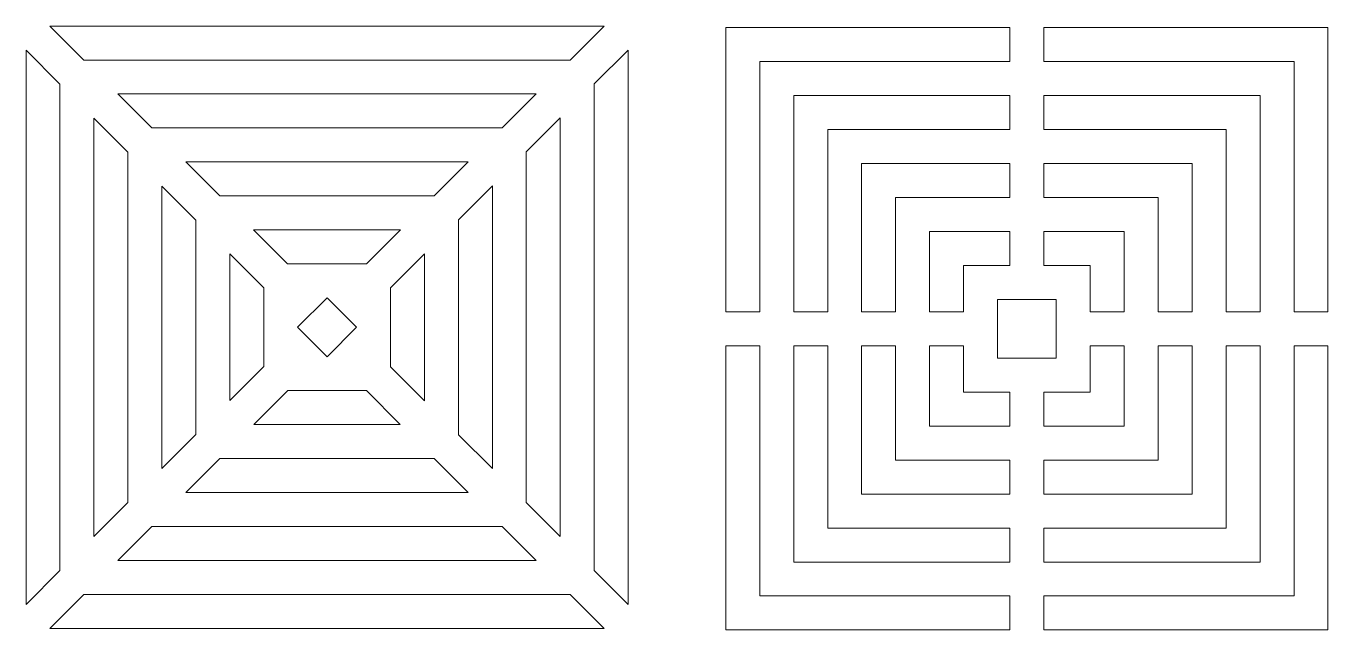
# Model space of a CAD drawing. Header units: centimetres. Extents: x -28.8 to 28.8, y -13.3 to 13.3.
import ezdxf

# ---------------------------------------------------------------- set-up
doc = ezdxf.new("R2010")
doc.units = ezdxf.units.CM
doc.header["$MEASUREMENT"] = 0
doc.layers.add('layer 1', color=7, linetype='Continuous')

msp = doc.modelspace()

# ---------------------------------------------------------------- linework, layer by layer
at = {"layer": 'layer 1', "color": 242, "lineweight": 9}
for points in [[(-4.72037, 11.83337), (-4.72037, 11.83337), (-26.20142, 11.83337), (-26.20142, 11.83337), (-26.20142, 11.83337), (-26.20142, 11.83337), (-27.70144, 13.33337), (-27.70144, 13.33337), (-27.70144, 13.33337), (-27.70144, 13.33337), (-3.22038, 13.33336), (-3.22038, 13.33336), (-3.22038, 13.33336), (-3.22038, 13.33336), (-4.72037, 11.83337), (-4.72037, 11.83337)], [(-28.75714, -12.20339), (-28.75714, -12.20339), (-28.75714, 12.26776), (-28.75714, 12.26776), (-28.75714, 12.26776), (-28.75714, 12.26776), (-27.25714, 10.76778), (-27.25714, 10.76778), (-27.25714, 10.76778), (-27.25714, 10.76778), (-27.25715, -10.70337), (-27.25715, -10.70337), (-27.25715, -10.70337), (-27.25715, -10.70337), (-28.75714, -12.20339), (-28.75714, -12.20339)], [(-3.65714, -10.71092), (-3.65714, -10.71092), (-3.65714, 10.77528), (-3.65714, 10.77528), (-3.65714, 10.77528), (-3.65714, 10.77528), (-2.15714, 12.27527), (-2.15714, 12.27527), (-2.15714, 12.27527), (-2.15714, 12.27527), (-2.15714, -12.2109), (-2.15714, -12.2109), (-2.15714, -12.2109), (-2.15714, -12.2109), (-3.65714, -10.71092), (-3.65714, -10.71092)], [(-6.22037, 10.33337), (-6.22037, 10.33337), (-24.70144, 10.33336), (-24.70144, 10.33336), (-24.70144, 10.33336), (-24.70144, 10.33336), (-23.20147, 8.83337), (-23.20147, 8.83337), (-23.20147, 8.83337), (-23.20147, 8.83337), (-7.72037, 8.83337), (-7.72037, 8.83337), (-7.72037, 8.83337), (-7.72037, 8.83337), (-6.22037, 10.33337), (-6.22037, 10.33337)], [(-25.75714, -9.20336), (-25.75714, -9.20336), (-25.75714, 9.26775), (-25.75714, 9.26775), (-25.75714, 9.26775), (-25.75714, 9.26775), (-24.25714, 7.76772), (-24.25714, 7.76772), (-24.25714, 7.76772), (-24.25714, 7.76772), (-24.25715, -7.70336), (-24.25715, -7.70336), (-24.25715, -7.70336), (-24.25715, -7.70336), (-25.75714, -9.20336), (-25.75714, -9.20336)], [(-5.15714, -9.21092), (-5.15714, -9.21092), (-5.15714, 9.27529), (-5.15714, 9.27529), (-5.15714, 9.27529), (-5.15714, 9.27529), (-6.65714, 7.77529), (-6.65714, 7.77529), (-6.65714, 7.77529), (-6.65714, 7.77529), (-6.65714, -7.71094), (-6.65714, -7.71094), (-6.65714, -7.71094), (-6.65714, -7.71094), (-5.15714, -9.21092), (-5.15714, -9.21092)], [(-9.22037, 7.33337), (-9.22037, 7.33337), (-21.70147, 7.33336), (-21.70147, 7.33336), (-21.70147, 7.33336), (-21.70147, 7.33336), (-20.2015, 5.83337), (-20.2015, 5.83337), (-20.2015, 5.83337), (-20.2015, 5.83337), (-10.72036, 5.83338), (-10.72036, 5.83338), (-10.72036, 5.83338), (-10.72036, 5.83338), (-9.22037, 7.33337), (-9.22037, 7.33337)], [(-22.75715, -6.20335), (-22.75715, -6.20335), (-22.75714, 6.26773), (-22.75714, 6.26773), (-22.75714, 6.26773), (-22.75714, 6.26773), (-21.25714, 4.76772), (-21.25714, 4.76772), (-21.25714, 4.76772), (-21.25714, 4.76772), (-21.25715, -4.70334), (-21.25715, -4.70334), (-21.25715, -4.70334), (-21.25715, -4.70334), (-22.75715, -6.20335), (-22.75715, -6.20335)], [(-8.15714, -6.21096), (-8.15714, -6.21096), (-8.15714, 6.27528), (-8.15714, 6.27528), (-8.15714, 6.27528), (-8.15714, 6.27528), (-9.65714, 4.77528), (-9.65714, 4.77528), (-9.65714, 4.77528), (-9.65714, 4.77528), (-9.65714, -4.71096), (-9.65714, -4.71096), (-9.65714, -4.71096), (-9.65714, -4.71096), (-8.15714, -6.21096), (-8.15714, -6.21096)], [(-13.72037, 2.83337), (-13.72037, 2.83337), (-17.2015, 2.83337), (-17.2015, 2.83337), (-17.2015, 2.83337), (-17.2015, 2.83337), (-18.70149, 4.33337), (-18.70149, 4.33337), (-18.70149, 4.33337), (-18.70149, 4.33337), (-12.22036, 4.33338), (-12.22036, 4.33338), (-12.22036, 4.33338), (-12.22036, 4.33338), (-13.72037, 2.83337), (-13.72037, 2.83337)], [(-19.75715, -3.20334), (-19.75715, -3.20334), (-19.75714, 3.26773), (-19.75714, 3.26773), (-19.75714, 3.26773), (-19.75714, 3.26773), (-18.25714, 1.76771), (-18.25714, 1.76771), (-18.25714, 1.76771), (-18.25714, 1.76771), (-18.25714, -1.70334), (-18.25714, -1.70334), (-18.25714, -1.70334), (-18.25714, -1.70334), (-19.75715, -3.20334), (-19.75715, -3.20334)], [(-12.65714, 1.77529), (-12.65714, 1.77529), (-12.65714, -1.71099), (-12.65714, -1.71099), (-12.65714, -1.71099), (-12.65714, -1.71099), (-11.15714, -3.21097), (-11.15714, -3.21097), (-11.15714, -3.21097), (-11.15714, -3.21097), (-11.15714, 3.27528), (-11.15714, 3.27528), (-11.15714, 3.27528), (-11.15714, 3.27528), (-12.65714, 1.77529), (-12.65714, 1.77529)], [(-15.46021, -1.26814), (-15.46021, -1.26814), (-14.16094, 0.03221), (-14.16094, 0.03221), (-14.16094, 0.03221), (-14.16094, 0.03221), (-15.46094, 1.33186), (-15.46094, 1.33186), (-15.46094, 1.33186), (-15.46094, 1.33186), (-16.76094, 0.03223), (-16.76094, 0.03223), (-16.76094, 0.03223), (-16.76094, 0.03223), (-15.46021, -1.26814), (-15.46021, -1.26814)], [(-18.69909, -4.26663), (-18.69909, -4.26663), (-12.22278, -4.26664), (-12.22278, -4.26664), (-12.22278, -4.26664), (-12.22278, -4.26664), (-13.72279, -2.76663), (-13.72279, -2.76663), (-13.72279, -2.76663), (-13.72279, -2.76663), (-17.19909, -2.76663), (-17.19909, -2.76663), (-17.19909, -2.76663), (-17.19909, -2.76663), (-18.69909, -4.26663), (-18.69909, -4.26663)], [(-21.69908, -7.26663), (-21.69908, -7.26663), (-9.22278, -7.26663), (-9.22278, -7.26663), (-9.22278, -7.26663), (-9.22278, -7.26663), (-10.72278, -5.76663), (-10.72278, -5.76663), (-10.72278, -5.76663), (-10.72278, -5.76663), (-20.19911, -5.76663), (-20.19911, -5.76663), (-20.19911, -5.76663), (-20.19911, -5.76663), (-21.69908, -7.26663), (-21.69908, -7.26663)], [(-24.69908, -10.26663), (-24.69908, -10.26663), (-6.22274, -10.26664), (-6.22274, -10.26664), (-6.22274, -10.26664), (-6.22274, -10.26664), (-7.72275, -8.76663), (-7.72275, -8.76663), (-7.72275, -8.76663), (-7.72275, -8.76663), (-23.19908, -8.76663), (-23.19908, -8.76663), (-23.19908, -8.76663), (-23.19908, -8.76663), (-24.69908, -10.26663), (-24.69908, -10.26663)], [(-27.69906, -13.26663), (-27.69906, -13.26663), (-3.22273, -13.26664), (-3.22273, -13.26664), (-3.22273, -13.26664), (-3.22273, -13.26664), (-4.72274, -11.76663), (-4.72274, -11.76663), (-4.72274, -11.76663), (-4.72274, -11.76663), (-26.1991, -11.76663), (-26.1991, -11.76663), (-26.1991, -11.76663), (-26.1991, -11.76663), (-27.69906, -13.26663), (-27.69906, -13.26663)]]:
    msp.add_open_spline(points, degree=3, knots=[0, 0, 0, 0, 0.2, 0.2, 0.2, 0.2, 0.4, 0.4, 0.4, 0.4, 0.6, 0.6, 0.6, 0.6, 1, 1, 1, 1], dxfattribs=at)
at = {"layer": 'layer 1', "color": 2, "lineweight": 9}
for points, knots in [([(2.15714, 0.71564), (2.15714, 0.71564), (2.15713, 13.26664), (2.15713, 13.26664), (2.15713, 13.26664), (2.15713, 13.26664), (14.70328, 13.26664), (14.70328, 13.26664), (14.70328, 13.26664), (14.70328, 13.26664), (14.70328, 11.76664), (14.70328, 11.76664), (14.70328, 11.76664), (14.70328, 11.76664), (3.65713, 11.76664), (3.65713, 11.76664), (3.65713, 11.76664), (3.65713, 11.76664), (3.65712, 0.71564), (3.65712, 0.71564), (3.65712, 0.71564), (3.65712, 0.71564), (2.15714, 0.71564), (2.15714, 0.71564)], [0, 0, 0, 0, 0.14285714, 0.14285714, 0.14285714, 0.14285714, 0.28571429, 0.28571429, 0.28571429, 0.28571429, 0.42857143, 0.42857143, 0.42857143, 0.42857143, 0.57142857, 0.57142857, 0.57142857, 0.57142857, 0.71428571, 0.71428571, 0.71428571, 0.71428571, 1, 1, 1, 1]), ([(28.75714, 0.71564), (28.75714, 0.71564), (28.75713, 13.26664), (28.75713, 13.26664), (28.75713, 13.26664), (28.75713, 13.26664), (16.20327, 13.26664), (16.20327, 13.26664), (16.20327, 13.26664), (16.20327, 13.26664), (16.20328, 11.76663), (16.20328, 11.76663), (16.20328, 11.76663), (16.20328, 11.76663), (27.25713, 11.76664), (27.25713, 11.76664), (27.25713, 11.76664), (27.25713, 11.76664), (27.25713, 0.71564), (27.25713, 0.71564), (27.25713, 0.71564), (27.25713, 0.71564), (28.75714, 0.71564), (28.75714, 0.71564)], [0, 0, 0, 0, 0.14285714, 0.14285714, 0.14285714, 0.14285714, 0.28571429, 0.28571429, 0.28571429, 0.28571429, 0.42857143, 0.42857143, 0.42857143, 0.42857143, 0.57142857, 0.57142857, 0.57142857, 0.57142857, 0.71428571, 0.71428571, 0.71428571, 0.71428571, 1, 1, 1, 1]), ([(5.15713, 0.71564), (5.15713, 0.71564), (5.15713, 10.26664), (5.15713, 10.26664), (5.15713, 10.26664), (5.15713, 10.26664), (14.70328, 10.26664), (14.70328, 10.26664), (14.70328, 10.26664), (14.70328, 10.26664), (14.70328, 8.76665), (14.70328, 8.76665), (14.70328, 8.76665), (14.70328, 8.76665), (6.65713, 8.76664), (6.65713, 8.76664), (6.65713, 8.76664), (6.65713, 8.76664), (6.65713, 0.71564), (6.65713, 0.71564), (6.65713, 0.71564), (6.65713, 0.71564), (5.15713, 0.71564), (5.15713, 0.71564)], [0, 0, 0, 0, 0.14285714, 0.14285714, 0.14285714, 0.14285714, 0.28571429, 0.28571429, 0.28571429, 0.28571429, 0.42857143, 0.42857143, 0.42857143, 0.42857143, 0.57142857, 0.57142857, 0.57142857, 0.57142857, 0.71428571, 0.71428571, 0.71428571, 0.71428571, 1, 1, 1, 1]), ([(25.75714, 0.71564), (25.75714, 0.71564), (25.75713, 10.26664), (25.75713, 10.26664), (25.75713, 10.26664), (25.75713, 10.26664), (16.20328, 10.26665), (16.20328, 10.26665), (16.20328, 10.26665), (16.20328, 10.26665), (16.20328, 8.76664), (16.20328, 8.76664), (16.20328, 8.76664), (16.20328, 8.76664), (24.25713, 8.76664), (24.25713, 8.76664), (24.25713, 8.76664), (24.25713, 8.76664), (24.25713, 0.71564), (24.25713, 0.71564), (24.25713, 0.71564), (24.25713, 0.71564), (25.75714, 0.71564), (25.75714, 0.71564)], [0, 0, 0, 0, 0.14285714, 0.14285714, 0.14285714, 0.14285714, 0.28571429, 0.28571429, 0.28571429, 0.28571429, 0.42857143, 0.42857143, 0.42857143, 0.42857143, 0.57142857, 0.57142857, 0.57142857, 0.57142857, 0.71428571, 0.71428571, 0.71428571, 0.71428571, 1, 1, 1, 1]), ([(8.15712, 0.71564), (8.15712, 0.71564), (8.15713, 7.26664), (8.15713, 7.26664), (8.15713, 7.26664), (8.15713, 7.26664), (14.70328, 7.26664), (14.70328, 7.26664), (14.70328, 7.26664), (14.70328, 7.26664), (14.70328, 5.76665), (14.70328, 5.76665), (14.70328, 5.76665), (14.70328, 5.76665), (9.65713, 5.76664), (9.65713, 5.76664), (9.65713, 5.76664), (9.65713, 5.76664), (9.65713, 0.71564), (9.65713, 0.71564), (9.65713, 0.71564), (9.65713, 0.71564), (8.15712, 0.71564), (8.15712, 0.71564)], [0, 0, 0, 0, 0.14285714, 0.14285714, 0.14285714, 0.14285714, 0.28571429, 0.28571429, 0.28571429, 0.28571429, 0.42857143, 0.42857143, 0.42857143, 0.42857143, 0.57142857, 0.57142857, 0.57142857, 0.57142857, 0.71428571, 0.71428571, 0.71428571, 0.71428571, 1, 1, 1, 1]), ([(22.75713, 0.71564), (22.75713, 0.71564), (22.75713, 7.26664), (22.75713, 7.26664), (22.75713, 7.26664), (22.75713, 7.26664), (16.20328, 7.26663), (16.20328, 7.26663), (16.20328, 7.26663), (16.20328, 7.26663), (16.20327, 5.76664), (16.20327, 5.76664), (16.20327, 5.76664), (16.20327, 5.76664), (21.25713, 5.76664), (21.25713, 5.76664), (21.25713, 5.76664), (21.25713, 5.76664), (21.25713, 0.71564), (21.25713, 0.71564), (21.25713, 0.71564), (21.25713, 0.71564), (22.75713, 0.71564), (22.75713, 0.71564)], [0, 0, 0, 0, 0.14285714, 0.14285714, 0.14285714, 0.14285714, 0.28571429, 0.28571429, 0.28571429, 0.28571429, 0.42857143, 0.42857143, 0.42857143, 0.42857143, 0.57142857, 0.57142857, 0.57142857, 0.57142857, 0.71428571, 0.71428571, 0.71428571, 0.71428571, 1, 1, 1, 1]), ([(11.15713, 0.71564), (11.15713, 0.71564), (11.15713, 4.26664), (11.15713, 4.26664), (11.15713, 4.26664), (11.15713, 4.26664), (14.70328, 4.26664), (14.70328, 4.26664), (14.70328, 4.26664), (14.70328, 4.26664), (14.70328, 2.76664), (14.70328, 2.76664), (14.70328, 2.76664), (14.70328, 2.76664), (12.65713, 2.76664), (12.65713, 2.76664), (12.65713, 2.76664), (12.65713, 2.76664), (12.65713, 0.71564), (12.65713, 0.71564), (12.65713, 0.71564), (12.65713, 0.71564), (11.15713, 0.71564), (11.15713, 0.71564)], [0, 0, 0, 0, 0.14285714, 0.14285714, 0.14285714, 0.14285714, 0.28571429, 0.28571429, 0.28571429, 0.28571429, 0.42857143, 0.42857143, 0.42857143, 0.42857143, 0.57142857, 0.57142857, 0.57142857, 0.57142857, 0.71428571, 0.71428571, 0.71428571, 0.71428571, 1, 1, 1, 1]), ([(19.75713, 0.71564), (19.75713, 0.71564), (19.75713, 4.26664), (19.75713, 4.26664), (19.75713, 4.26664), (19.75713, 4.26664), (16.20328, 4.26664), (16.20328, 4.26664), (16.20328, 4.26664), (16.20328, 4.26664), (16.20328, 2.76663), (16.20328, 2.76663), (16.20328, 2.76663), (16.20328, 2.76663), (18.25713, 2.76664), (18.25713, 2.76664), (18.25713, 2.76664), (18.25713, 2.76664), (18.25714, 0.71564), (18.25714, 0.71564), (18.25714, 0.71564), (18.25714, 0.71564), (19.75713, 0.71564), (19.75713, 0.71564)], [0, 0, 0, 0, 0.14285714, 0.14285714, 0.14285714, 0.14285714, 0.28571429, 0.28571429, 0.28571429, 0.28571429, 0.42857143, 0.42857143, 0.42857143, 0.42857143, 0.57142857, 0.57142857, 0.57142857, 0.57142857, 0.71428571, 0.71428571, 0.71428571, 0.71428571, 1, 1, 1, 1]), ([(16.75329, -1.33436), (16.75329, -1.33436), (16.75327, 1.26564), (16.75327, 1.26564), (16.75327, 1.26564), (16.75327, 1.26564), (14.15329, 1.26564), (14.15329, 1.26564), (14.15329, 1.26564), (14.15329, 1.26564), (14.15329, -1.33436), (14.15329, -1.33436), (14.15329, -1.33436), (14.15329, -1.33436), (16.75329, -1.33436), (16.75329, -1.33436)], [0, 0, 0, 0, 0.2, 0.2, 0.2, 0.2, 0.4, 0.4, 0.4, 0.4, 0.6, 0.6, 0.6, 0.6, 1, 1, 1, 1]), ([(2.15713, -0.78436), (2.15713, -0.78436), (2.15713, -13.33336), (2.15713, -13.33336), (2.15713, -13.33336), (2.15713, -13.33336), (14.70328, -13.33337), (14.70328, -13.33337), (14.70328, -13.33337), (14.70328, -13.33337), (14.70328, -11.83336), (14.70328, -11.83336), (14.70328, -11.83336), (14.70328, -11.83336), (3.65713, -11.83336), (3.65713, -11.83336), (3.65713, -11.83336), (3.65713, -11.83336), (3.65713, -0.78436), (3.65713, -0.78436), (3.65713, -0.78436), (3.65713, -0.78436), (2.15713, -0.78436), (2.15713, -0.78436)], [0, 0, 0, 0, 0.14285714, 0.14285714, 0.14285714, 0.14285714, 0.28571429, 0.28571429, 0.28571429, 0.28571429, 0.42857143, 0.42857143, 0.42857143, 0.42857143, 0.57142857, 0.57142857, 0.57142857, 0.57142857, 0.71428571, 0.71428571, 0.71428571, 0.71428571, 1, 1, 1, 1]), ([(5.15712, -0.78436), (5.15712, -0.78436), (5.15713, -10.33336), (5.15713, -10.33336), (5.15713, -10.33336), (5.15713, -10.33336), (14.70328, -10.33336), (14.70328, -10.33336), (14.70328, -10.33336), (14.70328, -10.33336), (14.70328, -8.83336), (14.70328, -8.83336), (14.70328, -8.83336), (14.70328, -8.83336), (6.65713, -8.83336), (6.65713, -8.83336), (6.65713, -8.83336), (6.65713, -8.83336), (6.65713, -0.78436), (6.65713, -0.78436), (6.65713, -0.78436), (6.65713, -0.78436), (5.15712, -0.78436), (5.15712, -0.78436)], [0, 0, 0, 0, 0.14285714, 0.14285714, 0.14285714, 0.14285714, 0.28571429, 0.28571429, 0.28571429, 0.28571429, 0.42857143, 0.42857143, 0.42857143, 0.42857143, 0.57142857, 0.57142857, 0.57142857, 0.57142857, 0.71428571, 0.71428571, 0.71428571, 0.71428571, 1, 1, 1, 1]), ([(8.15713, -0.78436), (8.15713, -0.78436), (8.15713, -7.33336), (8.15713, -7.33336), (8.15713, -7.33336), (8.15713, -7.33336), (14.70328, -7.33337), (14.70328, -7.33337), (14.70328, -7.33337), (14.70328, -7.33337), (14.70328, -5.83335), (14.70328, -5.83335), (14.70328, -5.83335), (14.70328, -5.83335), (9.65713, -5.83336), (9.65713, -5.83336), (9.65713, -5.83336), (9.65713, -5.83336), (9.65713, -0.78436), (9.65713, -0.78436), (9.65713, -0.78436), (9.65713, -0.78436), (8.15713, -0.78436), (8.15713, -0.78436)], [0, 0, 0, 0, 0.14285714, 0.14285714, 0.14285714, 0.14285714, 0.28571429, 0.28571429, 0.28571429, 0.28571429, 0.42857143, 0.42857143, 0.42857143, 0.42857143, 0.57142857, 0.57142857, 0.57142857, 0.57142857, 0.71428571, 0.71428571, 0.71428571, 0.71428571, 1, 1, 1, 1]), ([(11.15713, -0.78436), (11.15713, -0.78436), (11.15713, -4.33336), (11.15713, -4.33336), (11.15713, -4.33336), (11.15713, -4.33336), (14.70328, -4.33336), (14.70328, -4.33336), (14.70328, -4.33336), (14.70328, -4.33336), (14.70328, -2.83336), (14.70328, -2.83336), (14.70328, -2.83336), (14.70328, -2.83336), (12.65713, -2.83336), (12.65713, -2.83336), (12.65713, -2.83336), (12.65713, -2.83336), (12.65713, -0.78436), (12.65713, -0.78436), (12.65713, -0.78436), (12.65713, -0.78436), (11.15713, -0.78436), (11.15713, -0.78436)], [0, 0, 0, 0, 0.14285714, 0.14285714, 0.14285714, 0.14285714, 0.28571429, 0.28571429, 0.28571429, 0.28571429, 0.42857143, 0.42857143, 0.42857143, 0.42857143, 0.57142857, 0.57142857, 0.57142857, 0.57142857, 0.71428571, 0.71428571, 0.71428571, 0.71428571, 1, 1, 1, 1]), ([(16.20328, -4.33337), (16.20328, -4.33337), (16.20328, -2.83336), (16.20328, -2.83336), (16.20328, -2.83336), (16.20328, -2.83336), (18.25713, -2.83336), (18.25713, -2.83336), (18.25713, -2.83336), (18.25713, -2.83336), (18.25713, -0.78436), (18.25713, -0.78436), (18.25713, -0.78436), (18.25713, -0.78436), (19.75714, -0.78436), (19.75714, -0.78436), (19.75714, -0.78436), (19.75714, -0.78436), (19.75713, -4.33336), (19.75713, -4.33336), (19.75713, -4.33336), (19.75713, -4.33336), (16.20328, -4.33337), (16.20328, -4.33337)], [0, 0, 0, 0, 0.14285714, 0.14285714, 0.14285714, 0.14285714, 0.28571429, 0.28571429, 0.28571429, 0.28571429, 0.42857143, 0.42857143, 0.42857143, 0.42857143, 0.57142857, 0.57142857, 0.57142857, 0.57142857, 0.71428571, 0.71428571, 0.71428571, 0.71428571, 1, 1, 1, 1]), ([(16.20328, -8.83337), (16.20328, -8.83337), (24.25713, -8.83336), (24.25713, -8.83336), (24.25713, -8.83336), (24.25713, -8.83336), (24.25713, -0.78436), (24.25713, -0.78436), (24.25713, -0.78436), (24.25713, -0.78436), (25.75713, -0.78436), (25.75713, -0.78436), (25.75713, -0.78436), (25.75713, -0.78436), (25.75713, -10.33336), (25.75713, -10.33336), (25.75713, -10.33336), (25.75713, -10.33336), (16.20328, -10.33335), (16.20328, -10.33335), (16.20328, -10.33335), (16.20328, -10.33335), (16.20328, -8.83337), (16.20328, -8.83337)], [0, 0, 0, 0, 0.14285714, 0.14285714, 0.14285714, 0.14285714, 0.28571429, 0.28571429, 0.28571429, 0.28571429, 0.42857143, 0.42857143, 0.42857143, 0.42857143, 0.57142857, 0.57142857, 0.57142857, 0.57142857, 0.71428571, 0.71428571, 0.71428571, 0.71428571, 1, 1, 1, 1]), ([(16.20328, -5.83336), (16.20328, -5.83336), (21.25713, -5.83336), (21.25713, -5.83336), (21.25713, -5.83336), (21.25713, -5.83336), (21.25714, -0.78436), (21.25714, -0.78436), (21.25714, -0.78436), (21.25714, -0.78436), (22.75713, -0.78436), (22.75713, -0.78436), (22.75713, -0.78436), (22.75713, -0.78436), (22.75713, -7.33336), (22.75713, -7.33336), (22.75713, -7.33336), (22.75713, -7.33336), (16.20328, -7.33335), (16.20328, -7.33335), (16.20328, -7.33335), (16.20328, -7.33335), (16.20328, -5.83336), (16.20328, -5.83336)], [0, 0, 0, 0, 0.14285714, 0.14285714, 0.14285714, 0.14285714, 0.28571429, 0.28571429, 0.28571429, 0.28571429, 0.42857143, 0.42857143, 0.42857143, 0.42857143, 0.57142857, 0.57142857, 0.57142857, 0.57142857, 0.71428571, 0.71428571, 0.71428571, 0.71428571, 1, 1, 1, 1]), ([(16.20328, -11.83336), (16.20328, -11.83336), (27.25713, -11.83336), (27.25713, -11.83336), (27.25713, -11.83336), (27.25713, -11.83336), (27.25713, -0.78436), (27.25713, -0.78436), (27.25713, -0.78436), (27.25713, -0.78436), (28.75714, -0.78436), (28.75714, -0.78436), (28.75714, -0.78436), (28.75714, -0.78436), (28.75713, -13.33336), (28.75713, -13.33336), (28.75713, -13.33336), (28.75713, -13.33336), (16.20328, -13.33337), (16.20328, -13.33337), (16.20328, -13.33337), (16.20328, -13.33337), (16.20328, -11.83336), (16.20328, -11.83336)], [0, 0, 0, 0, 0.14285714, 0.14285714, 0.14285714, 0.14285714, 0.28571429, 0.28571429, 0.28571429, 0.28571429, 0.42857143, 0.42857143, 0.42857143, 0.42857143, 0.57142857, 0.57142857, 0.57142857, 0.57142857, 0.71428571, 0.71428571, 0.71428571, 0.71428571, 1, 1, 1, 1])]:
    msp.add_open_spline(points, degree=3, knots=knots, dxfattribs=at)

doc.saveas('drawing.dxf')
